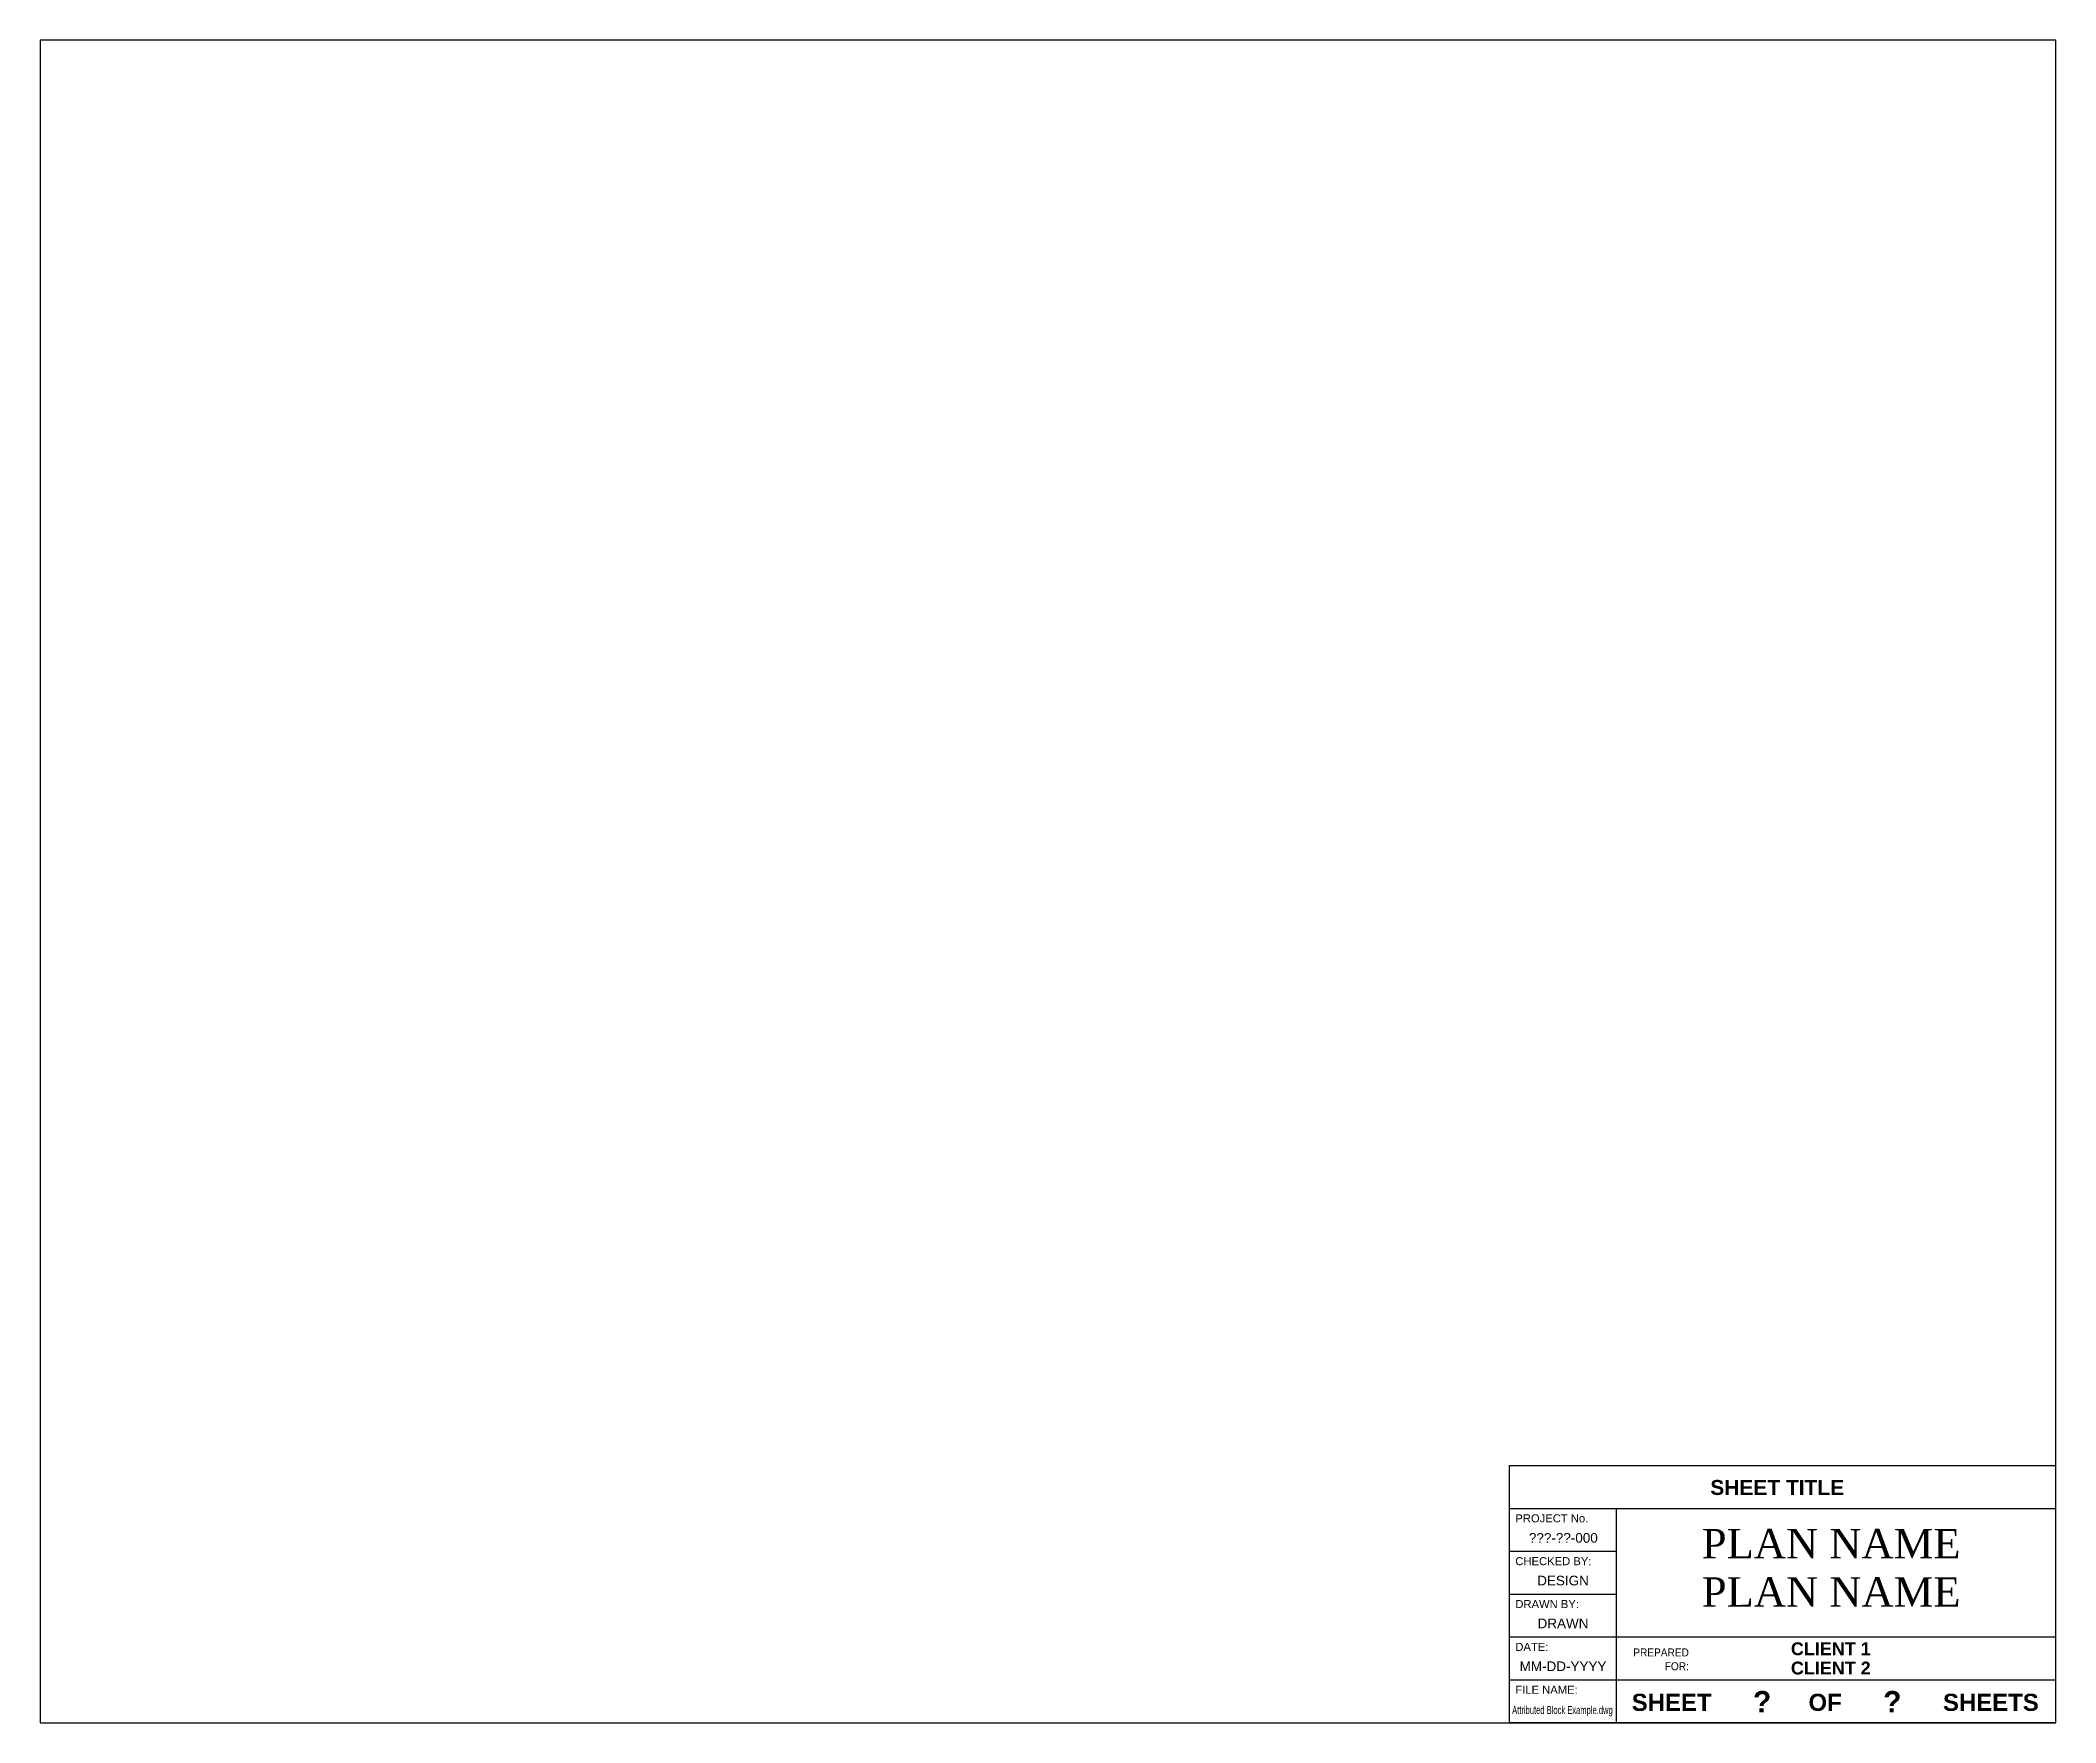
# Paper-space layout 'Layout1' of a CAD drawing. Header units: inches. Extents: x 0.11 to 9.52, y 0.11 to 7.96.
import ezdxf
from ezdxf.enums import TextEntityAlignment as Align

# ---------------------------------------------------------------- set-up
doc = ezdxf.new("R2010")
doc.units = ezdxf.units.IN
doc.header["$MEASUREMENT"] = 0
doc.layers.add('TITLE', color=1, linetype='Continuous')
doc.styles.add('HELV', font='swisseb.ttf')
doc.styles.add('ROMANTIC', font='dutchb.ttf')
doc.styles.get("Standard").update_dxf_attribs({"font": 'arial.ttf'})

# ---------------------------------------------------------------- blocks, each defined once
blk = doc.blocks.new('TITLE-BLOCK')
at = {"layer": 'TITLE'}
for p, q in [((-5.1, 0), (-5.1, 2.4)), ((-5.1, 2.4), (0, 2.4)), ((0, 0), (0, 2.4)), ((-5.1, 2), (0, 2)), ((-4.1, 0), (-4.1, 2)), ((-5.1, 1.6), (-4.1, 1.6)), ((-5.1, 1.2), (-4.1, 1.2)), ((-5.1, 0.8), (-4.1, 0.8)), ((-4.1, 0.8), (0, 0.8)), ((-5.1, 0.4), (-4.1, 0.4)), ((-4.1, 0.4), (0, 0.4)), ((0, 0), (-5.1, 0))]:
    blk.add_line(p, q, dxfattribs=at)
for s, p in [('PROJECT No.', (-5.045, 1.87)), ('CHECKED BY:', (-5.045, 1.47)), ('DRAWN BY:', (-5.045, 1.07)), ('DATE:', (-5.045, 0.67)), ('FILE NAME:', (-5.045, 0.27))]:
    blk.add_text(s, height=0.075, dxfattribs=at).set_placement(p)
at = {"layer": 'TITLE', "width": 0.9}
for s, p in [('PREPARED', (-3.425, 0.618)), ('FOR:', (-3.425, 0.489))]:
    blk.add_text(s, height=0.075, dxfattribs=at).set_placement(p, align=Align.RIGHT)
at = {"layer": 'TITLE', "style": 'HELV'}
for s, p in [('SHEET', (-3.586, 0.19)), ('OF', (-2.153, 0.19)), ('SHEETS', (-0.605, 0.19))]:
    blk.add_text(s, height=0.16, dxfattribs=at).set_placement(p, align=Align.MIDDLE)
at = {"layer": 'TITLE', "width": 0.674914}
blk.add_text('Attributed Block Example.dwg', height=0.075, dxfattribs=at).set_placement((-5.075, 0.081), (-4.136, 0.081), align=Align.FIT)
at = {"layer": 'TITLE'}
for tag, height, style, p in [('SHEET', 0.14, 'HELV', (-2.6, 2.196)), ('PLAN', 0.275, 'ROMANTIC', (-2.096, 1.672)), ('PLAN', 0.275, 'ROMANTIC', (-2.096, 1.221)), ('CLIENT1', 0.12, 'HELV', (-2.1, 0.69)), ('CLIENT2', 0.12, 'HELV', (-2.1, 0.51))]:
    blk.add_attdef(tag, text='', height=height, dxfattribs=dict(at, style=style)).set_placement(p, align=Align.MIDDLE)
for tag, p in [('JOB', (-4.597, 1.725)), ('DESIGN', (-4.6, 1.327)), ('DRAWN', (-4.6, 0.927)), ('DATE', (-4.6, 0.527))]:
    blk.add_attdef(tag, text='', height=0.09, dxfattribs=at).set_placement(p, align=Align.MIDDLE)
at = {"layer": 'TITLE', "color": 5, "style": 'HELV'}
for tag, p in [('SHTNUM', (-2.741, 0.197)), ('SHTOF', (-1.525, 0.197))]:
    blk.add_attdef(tag, text='', height=0.2, dxfattribs=at).set_placement(p, align=Align.MIDDLE)

psp = doc.layouts.get("Layout1")

# ---------------------------------------------------------------- linework, layer by layer
at = {"layer": 'TITLE'}
psp.add_lwpolyline([(0.112, 0.1126), (9.5207, 0.1126), (9.5207, 7.9646), (0.112, 7.9646)], close=True, dxfattribs=at)

# ---------------------------------------------------------------- block references
ref = psp.add_blockref('TITLE-BLOCK', (9.5207, 0.1126), dxfattribs=dict(xscale=0.5, yscale=0.5, zscale=0.5))
ref.add_attrib('PLAN', 'PLAN NAME', dxfattribs={"layer": 'TITLE', "height": 0.13773, "style": 'ROMANTIC'}).set_placement((8.4726, 0.9488), align=Align.MIDDLE)
ref.add_attrib('PLAN', 'PLAN NAME', dxfattribs={"layer": 'TITLE', "height": 0.13773, "style": 'ROMANTIC'}).set_placement((8.4726, 0.7232), align=Align.MIDDLE)
ref.add_attrib('SHEET', 'SHEET TITLE', dxfattribs={"layer": 'TITLE', "height": 0.07, "style": 'HELV'}).set_placement((8.2207, 1.2104), align=Align.MIDDLE)
ref.add_attrib('CLIENT1', 'CLIENT 1', dxfattribs={"layer": 'TITLE', "height": 0.06, "style": 'HELV'}).set_placement((8.4707, 0.4576), align=Align.MIDDLE)
ref.add_attrib('CLIENT2', 'CLIENT 2', dxfattribs={"layer": 'TITLE', "height": 0.06, "style": 'HELV'}).set_placement((8.4707, 0.3676), align=Align.MIDDLE)
ref.add_attrib('JOB', '???-??-000', dxfattribs={"layer": 'TITLE', "height": 0.045}).set_placement((7.2222, 0.9751), align=Align.MIDDLE)
ref.add_attrib('DESIGN', 'DESIGN', dxfattribs={"layer": 'TITLE', "height": 0.045}).set_placement((7.2207, 0.7759), align=Align.MIDDLE)
ref.add_attrib('DRAWN', 'DRAWN', dxfattribs={"layer": 'TITLE', "height": 0.045}).set_placement((7.2207, 0.5759), align=Align.MIDDLE)
ref.add_attrib('DATE', 'MM-DD-YYYY', dxfattribs={"layer": 'TITLE', "height": 0.045}).set_placement((7.2207, 0.3759), align=Align.MIDDLE)
ref.add_attrib('SHTNUM', '?', dxfattribs={"layer": 'TITLE', "color": 5, "height": 0.1, "style": 'HELV'}).set_placement((8.1504, 0.2111), align=Align.MIDDLE)
ref.add_attrib('SHTOF', '?', dxfattribs={"layer": 'TITLE', "color": 5, "height": 0.1, "style": 'HELV'}).set_placement((8.758, 0.2111), align=Align.MIDDLE)

doc.saveas('drawing.dxf')
